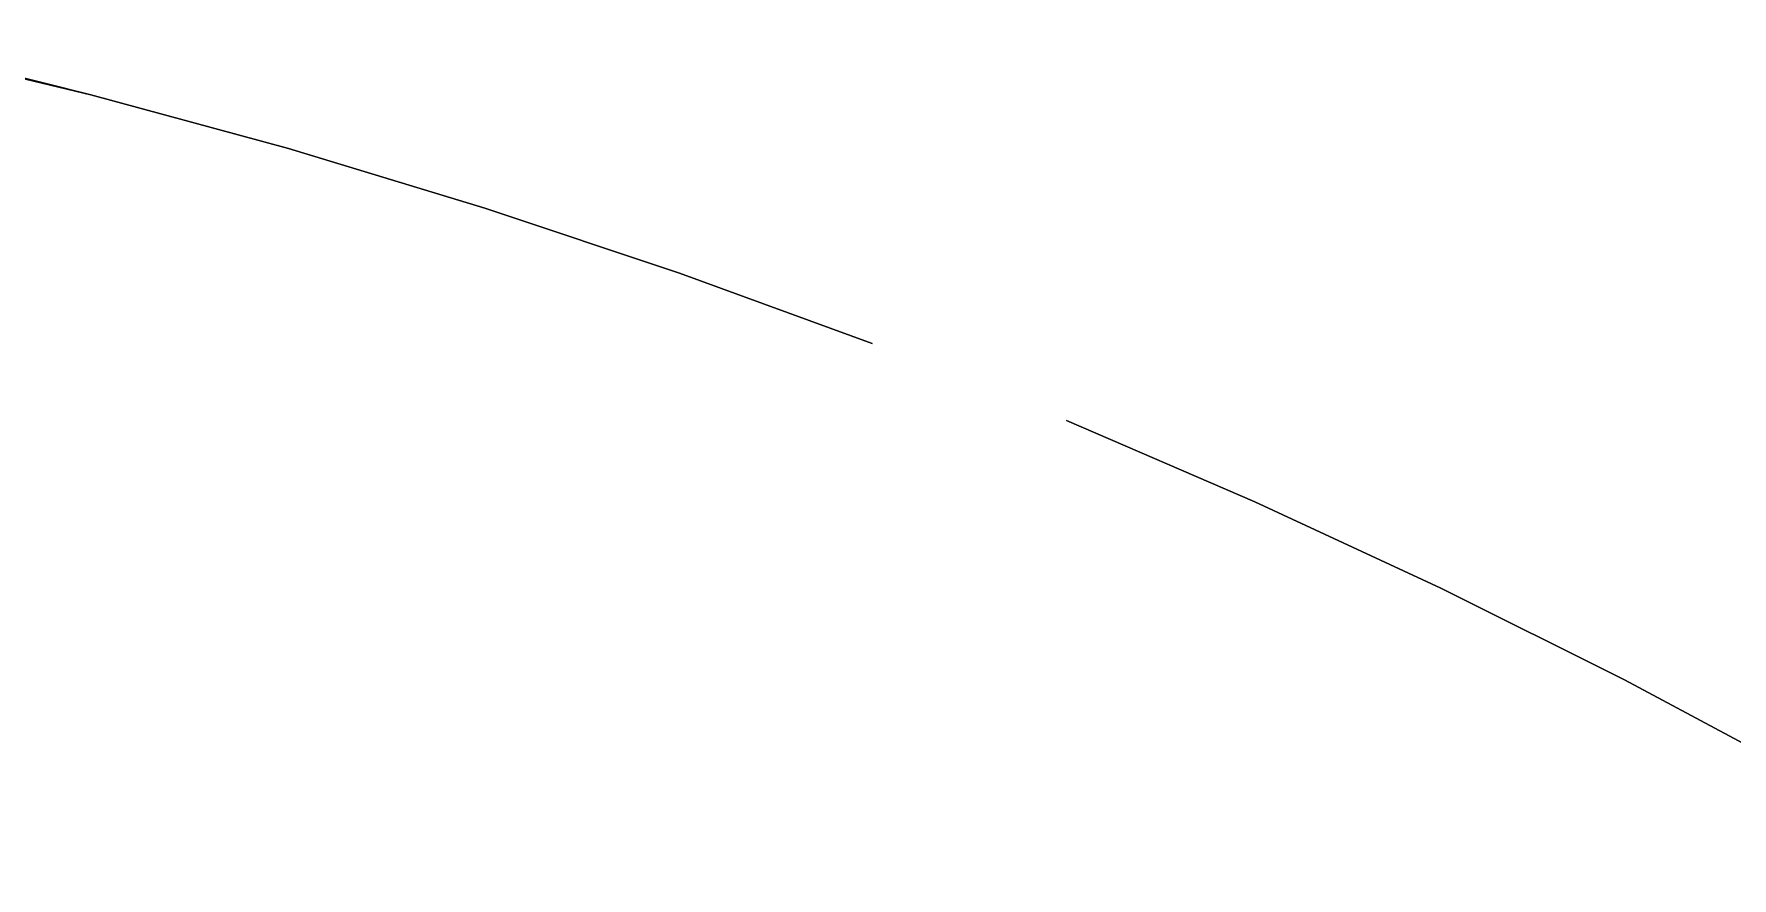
# Model space of a CAD drawing. Header units: metres. Extents: x -17.5 to 17.5, y -17.5 to 17.5.
# Drawn here: x 4.229 to 8.288, y 15.075 to 17.092 of the extents above; entities that cross this region are included whole.
import ezdxf

# ---------------------------------------------------------------- set-up
doc = ezdxf.new("R2010")
doc.units = ezdxf.units.M

msp = doc.modelspace()

# ---------------------------------------------------------------- meshes
at = {"layer": '10', "color": 1}
mesh = msp.add_polyface(dxfattribs=at)
corners = [(4.1463, 17.0017, -15.5), (3.7566, 17.092, -15.5), (4.1463, 17.0017, -15), (3.7566, 17.092, -15), (4.1463, 17.0017, -14.5), (3.7566, 17.092, -14.5), (4.1463, 17.0017, -14), (3.7566, 17.092, -14), (4.1463, 17.0017, -13.5), (3.7566, 17.092, -13.5), (4.1463, 17.0017, -13), (3.7566, 17.092, -13), (4.1463, 17.0017, -12.5), (3.7566, 17.092, -12.5), (4.1463, 17.0017, -12), (3.7566, 17.092, -12), (4.1463, 17.0017, -11.5), (3.7566, 17.092, -11.5), (4.1463, 17.0017, -11), (3.7566, 17.092, -11), (4.1463, 17.0017, -10.5), (3.7566, 17.092, -10.5), (4.1463, 17.0017, -10), (3.7566, 17.092, -10), (4.1463, 17.0017, -9.5), (3.7566, 17.092, -9.5), (4.1463, 17.0017, -9), (3.7566, 17.092, -9), (4.1463, 17.0017, -8.5), (3.7566, 17.092, -8.5), (4.1463, 17.0017, -8), (3.7566, 17.092, -8), (4.1463, 17.0017, -7.5), (3.7566, 17.092, -7.5), (4.1463, 17.0017, -7), (3.7566, 17.092, -7), (4.1463, 17.0017, -6.5), (3.7566, 17.092, -6.5), (4.1463, 17.0017, -6), (3.7566, 17.092, -6), (4.1463, 17.0017, -5.5), (3.7566, 17.092, -5.5), (4.1463, 17.0017, -5), (3.7566, 17.092, -5), (4.1463, 17.0017, -4.5), (3.7566, 17.092, -4.5), (4.1463, 17.0017, -4), (3.7566, 17.092, 12), (3.7566, 17.092, 12.5), (4.1463, 17.0017, 12.5), (3.7566, 17.092, 13), (4.1463, 17.0017, 13), (3.7566, 17.092, 13.5), (4.1463, 17.0017, 13.5), (3.7566, 17.092, 14), (4.1463, 17.0017, 14), (3.7566, 17.092, 14.5), (4.1463, 17.0017, 14.5), (3.7566, 17.092, 15), (4.1463, 17.0017, 15), (3.7566, 17.092, 15.5), (4.1463, 17.0017, 15.5), (3.8886, 17.0625, -16), (3.8886, 17.0625, 16), (4.365, 16.9469, 16)]
mesh.append_faces([[corners[k] for k in face] for face in [(0, 1, 2), (2, 3, 4), (4, 5, 6), (6, 7, 8), (8, 9, 10), (10, 11, 12), (12, 13, 14), (14, 15, 16), (16, 17, 18), (18, 19, 20), (20, 21, 22), (22, 23, 24), (24, 25, 26), (26, 27, 28), (28, 29, 30), (30, 31, 32), (32, 33, 34), (34, 35, 36), (36, 37, 38), (38, 39, 40), (40, 41, 42), (42, 43, 44), (44, 45, 46), (47, 48, 49), (48, 50, 51), (50, 52, 53), (52, 54, 55), (54, 56, 57), (56, 58, 59), (58, 60, 61), (62, 1, 0), (60, 63, 64)]], dxfattribs={"color": 1})
mesh = msp.add_polyface(dxfattribs=at)
corners = [(4.365, 16.9469, -20), (4.365, 16.9469, -19.5), (4.8379, 16.818, -19.5), (4.8379, 16.818, -20), (3.8886, 17.0625, -20), (3.8886, 17.0625, -19.5), (4.365, 16.9469, -19), (4.8379, 16.818, -19), (3.8886, 17.0625, -19), (4.365, 16.9469, -18.5), (4.8379, 16.818, -18.5), (3.8886, 17.0625, -18.5), (4.365, 16.9469, -18), (4.8379, 16.818, -18), (3.8886, 17.0625, -18), (4.365, 16.9469, -17.5), (4.8379, 16.818, -17.5), (3.8886, 17.0625, -17.5), (4.365, 16.9469, -17), (4.8379, 16.818, -17), (3.8886, 17.0625, -17), (4.365, 16.9469, -16.5), (4.8379, 16.818, -16.5), (3.8886, 17.0625, -16.5), (4.365, 16.9469, -16), (4.8379, 16.818, -16), (3.8886, 17.0625, -16), (4.1463, 17.0017, 12.5), (3.7566, 17.092, 12.5), (4.1463, 17.0017, 13), (3.7566, 17.092, 13), (4.1463, 17.0017, 13.5), (3.7566, 17.092, 13.5), (4.1463, 17.0017, 14), (3.7566, 17.092, 14), (4.1463, 17.0017, 14.5), (3.7566, 17.092, 14.5), (4.1463, 17.0017, 15), (3.7566, 17.092, 15), (4.1463, 17.0017, 15.5), (4.365, 16.9469, 16), (4.365, 16.9469, 16.5), (4.8379, 16.818, 16.5), (3.8886, 17.0625, 16), (3.8886, 17.0625, 16.5), (4.365, 16.9469, 17), (4.8379, 16.818, 17), (3.8886, 17.0625, 17), (4.365, 16.9469, 17.5), (4.8379, 16.818, 17.5), (3.8886, 17.0625, 17.5), (4.365, 16.9469, 18), (4.8379, 16.818, 18), (3.8886, 17.0625, 18), (4.365, 16.9469, 18.5), (4.8379, 16.818, 18.5), (3.8886, 17.0625, 18.5), (4.365, 16.9469, 19), (4.8379, 16.818, 19), (3.8886, 17.0625, 19), (4.365, 16.9469, 19.5), (4.8379, 16.818, 19.5), (3.8886, 17.0625, 19.5), (4.365, 16.9469, 20), (4.8379, 16.818, 20), (3.8886, 17.0625, 20), (4.1463, 17.0017, -15.5), (3.7566, 17.092, 15.5)]
mesh.append_faces([[corners[k] for k in face] for face in [(0, 1, 2), (3, 0, 2), (4, 5, 1), (0, 4, 1), (1, 6, 7), (2, 1, 7), (5, 8, 6), (1, 5, 6), (6, 9, 10), (7, 6, 10), (8, 11, 9), (6, 8, 9), (9, 12, 13), (10, 9, 13), (11, 14, 12), (9, 11, 12), (12, 15, 16), (13, 12, 16), (14, 17, 15), (12, 14, 15), (15, 18, 19), (16, 15, 19), (17, 20, 18), (15, 17, 18), (18, 21, 22), (19, 18, 22), (20, 23, 21), (18, 20, 21), (21, 24, 25), (22, 21, 25), (23, 26, 24), (21, 23, 24), (27, 28, 29), (29, 30, 31), (31, 32, 33), (33, 34, 35), (35, 36, 37), (37, 38, 39), (40, 41, 42), (43, 44, 41), (40, 43, 41), (41, 45, 46), (44, 47, 45), (41, 44, 45), (45, 48, 49), (47, 50, 48), (45, 47, 48), (48, 51, 52), (50, 53, 51), (48, 50, 51), (51, 54, 55), (53, 56, 54), (51, 53, 54), (54, 57, 58), (56, 59, 57), (54, 56, 57), (57, 60, 61), (59, 62, 60), (57, 59, 60), (60, 63, 64), (62, 65, 63), (60, 62, 63), (24, 26, 66), (39, 67, 40)]], dxfattribs={"color": 1})
mesh = msp.add_polyface(dxfattribs=at)
corners = [(4.8379, 16.818, -20), (4.8379, 16.818, -19.5), (5.307, 16.6759, -19.5), (5.307, 16.6759, -20), (4.8379, 16.818, -19), (5.307, 16.6759, -19), (4.8379, 16.818, -18.5), (5.307, 16.6759, -18.5), (4.8379, 16.818, -18), (5.307, 16.6759, -18), (4.8379, 16.818, -17.5), (5.307, 16.6759, -17.5), (4.8379, 16.818, -17), (5.307, 16.6759, -17), (4.8379, 16.818, -16.5), (5.307, 16.6759, -16.5), (4.8379, 16.818, -16), (5.307, 16.6759, -16), (4.8379, 16.818, 16), (4.8379, 16.818, 16.5), (5.307, 16.6759, 16.5), (4.365, 16.9469, 16), (4.8379, 16.818, 17), (5.307, 16.6759, 17), (4.365, 16.9469, 16.5), (4.8379, 16.818, 17.5), (5.307, 16.6759, 17.5), (4.365, 16.9469, 17), (4.8379, 16.818, 18), (5.307, 16.6759, 18), (4.365, 16.9469, 17.5), (4.8379, 16.818, 18.5), (5.307, 16.6759, 18.5), (4.365, 16.9469, 18), (4.8379, 16.818, 19), (5.307, 16.6759, 19), (4.365, 16.9469, 18.5), (4.8379, 16.818, 19.5), (5.307, 16.6759, 19.5), (4.365, 16.9469, 19), (4.8379, 16.818, 20), (5.307, 16.6759, 20), (4.365, 16.9469, 19.5)]
mesh.append_faces([[corners[k] for k in face] for face in [(0, 1, 2), (3, 0, 2), (1, 4, 5), (2, 1, 5), (4, 6, 7), (5, 4, 7), (6, 8, 9), (7, 6, 9), (8, 10, 11), (9, 8, 11), (10, 12, 13), (11, 10, 13), (12, 14, 15), (13, 12, 15), (14, 16, 17), (15, 14, 17), (18, 19, 20), (18, 21, 19), (19, 22, 23), (19, 24, 22), (22, 25, 26), (22, 27, 25), (25, 28, 29), (25, 30, 28), (28, 31, 32), (28, 33, 31), (31, 34, 35), (31, 36, 34), (34, 37, 38), (34, 39, 37), (37, 40, 41), (37, 42, 40)]], dxfattribs={"color": 1})
mesh = msp.add_polyface(dxfattribs=at)
corners = [(5.307, 16.6759, -20), (5.307, 16.6759, -19.5), (5.7719, 16.5207, -19.5), (5.7719, 16.5207, -20), (5.307, 16.6759, -19), (5.7719, 16.5207, -19), (5.307, 16.6759, -18.5), (5.7719, 16.5207, -18.5), (5.307, 16.6759, -18), (5.7719, 16.5207, -18), (5.307, 16.6759, -17.5), (5.7719, 16.5207, -17.5), (5.307, 16.6759, -17), (5.7719, 16.5207, -17), (5.307, 16.6759, -16.5), (5.7719, 16.5207, -16.5), (5.307, 16.6759, -16), (5.7719, 16.5207, -16), (5.307, 16.6759, 16), (5.307, 16.6759, 16.5), (5.7719, 16.5207, 16.5), (5.7719, 16.5207, 16), (4.8379, 16.818, 16), (5.307, 16.6759, 17), (5.7719, 16.5207, 17), (4.8379, 16.818, 16.5), (5.307, 16.6759, 17.5), (5.7719, 16.5207, 17.5), (4.8379, 16.818, 17), (5.307, 16.6759, 18), (5.7719, 16.5207, 18), (4.8379, 16.818, 17.5), (5.307, 16.6759, 18.5), (5.7719, 16.5207, 18.5), (4.8379, 16.818, 18), (5.307, 16.6759, 19), (5.7719, 16.5207, 19), (4.8379, 16.818, 18.5), (5.307, 16.6759, 19.5), (5.7719, 16.5207, 19.5), (4.8379, 16.818, 19), (5.307, 16.6759, 20), (5.7719, 16.5207, 20), (4.8379, 16.818, 19.5)]
mesh.append_faces([[corners[k] for k in face] for face in [(0, 1, 2), (3, 0, 2), (1, 4, 5), (2, 1, 5), (4, 6, 7), (5, 4, 7), (6, 8, 9), (7, 6, 9), (8, 10, 11), (9, 8, 11), (10, 12, 13), (11, 10, 13), (12, 14, 15), (13, 12, 15), (14, 16, 17), (15, 14, 17), (18, 19, 20), (21, 18, 20), (18, 22, 19), (19, 23, 24), (19, 25, 23), (23, 26, 27), (23, 28, 26), (26, 29, 30), (26, 31, 29), (29, 32, 33), (29, 34, 32), (32, 35, 36), (32, 37, 35), (35, 38, 39), (35, 40, 38), (38, 41, 42), (38, 43, 41)]], dxfattribs={"color": 1})
mesh = msp.add_polyface(dxfattribs=at)
corners = [(6.697, 16.1679, -20), (6.697, 16.1679, -19.5), (7.1471, 15.974, -19.5), (7.1471, 15.974, -20), (6.697, 16.1679, -19), (7.1471, 15.974, -19), (6.697, 16.1679, -18.5), (7.1471, 15.974, -18.5), (6.697, 16.1679, -18), (7.1471, 15.974, -18), (6.697, 16.1679, -17.5), (7.1471, 15.974, -17.5), (6.697, 16.1679, -17), (7.1471, 15.974, -17), (6.697, 16.1679, -16.5), (7.1471, 15.974, -16.5), (6.697, 16.1679, -16), (7.1471, 15.974, -16), (6.697, 16.1679, 16), (6.697, 16.1679, 16.5), (7.1471, 15.974, 16.5), (7.1471, 15.974, 16), (6.697, 16.1679, 17), (7.1471, 15.974, 17), (6.697, 16.1679, 17.5), (7.1471, 15.974, 17.5), (6.697, 16.1679, 18), (7.1471, 15.974, 18), (6.697, 16.1679, 18.5), (7.1471, 15.974, 18.5), (6.697, 16.1679, 19), (7.1471, 15.974, 19), (6.697, 16.1679, 19.5), (7.1471, 15.974, 19.5), (6.697, 16.1679, 20), (7.1471, 15.974, 20), (5.7719, 16.5207, -20), (5.7719, 16.5207, -19.5), (6.2323, 16.3526, -19.5), (6.2323, 16.3526, -20), (5.7719, 16.5207, -19), (6.2323, 16.3526, -19), (5.7719, 16.5207, -18.5), (6.2323, 16.3526, -18.5), (5.7719, 16.5207, -18), (6.2323, 16.3526, -18), (5.7719, 16.5207, -17.5), (6.2323, 16.3526, -17.5), (5.7719, 16.5207, -17), (6.2323, 16.3526, -17), (5.7719, 16.5207, -16.5), (6.2323, 16.3526, -16.5), (5.7719, 16.5207, -16), (6.2323, 16.3526, -16), (5.7719, 16.5207, 16), (5.7719, 16.5207, 16.5), (6.2323, 16.3526, 16.5), (6.2323, 16.3526, 16), (5.7719, 16.5207, 17), (6.2323, 16.3526, 17), (5.307, 16.6759, 16.5), (5.7719, 16.5207, 17.5), (6.2323, 16.3526, 17.5), (5.307, 16.6759, 17), (5.7719, 16.5207, 18), (6.2323, 16.3526, 18), (5.307, 16.6759, 17.5), (5.7719, 16.5207, 18.5), (6.2323, 16.3526, 18.5), (5.307, 16.6759, 18), (5.7719, 16.5207, 19), (6.2323, 16.3526, 19), (5.307, 16.6759, 18.5), (5.7719, 16.5207, 19.5), (6.2323, 16.3526, 19.5), (5.307, 16.6759, 19), (5.7719, 16.5207, 20), (6.2323, 16.3526, 20), (5.307, 16.6759, 19.5)]
mesh.append_faces([[corners[k] for k in face] for face in [(0, 1, 2), (3, 0, 2), (1, 4, 5), (2, 1, 5), (4, 6, 7), (5, 4, 7), (6, 8, 9), (7, 6, 9), (8, 10, 11), (9, 8, 11), (10, 12, 13), (11, 10, 13), (12, 14, 15), (13, 12, 15), (14, 16, 17), (15, 14, 17), (18, 19, 20), (21, 18, 20), (19, 22, 23), (22, 24, 25), (24, 26, 27), (26, 28, 29), (28, 30, 31), (30, 32, 33), (32, 34, 35), (36, 37, 38), (39, 36, 38), (37, 40, 41), (38, 37, 41), (40, 42, 43), (41, 40, 43), (42, 44, 45), (43, 42, 45), (44, 46, 47), (45, 44, 47), (46, 48, 49), (47, 46, 49), (48, 50, 51), (49, 48, 51), (50, 52, 53), (51, 50, 53), (54, 55, 56), (57, 54, 56), (55, 58, 59), (56, 55, 59), (55, 60, 58), (58, 61, 62), (59, 58, 62), (58, 63, 61), (61, 64, 65), (62, 61, 65), (61, 66, 64), (64, 67, 68), (65, 64, 68), (64, 69, 67), (67, 70, 71), (68, 67, 71), (67, 72, 70), (70, 73, 74), (71, 70, 74), (70, 75, 73), (73, 76, 77), (74, 73, 77), (73, 78, 76)]], dxfattribs={"color": 1})
mesh = msp.add_polyface(dxfattribs=at)
corners = [(7.1471, 15.974, -20), (7.1471, 15.974, -19.5), (7.5917, 15.7676, -19.5), (7.5917, 15.7676, -20), (7.1471, 15.974, -19), (7.5917, 15.7676, -19), (7.1471, 15.974, -18.5), (7.5917, 15.7676, -18.5), (7.1471, 15.974, -18), (7.5917, 15.7676, -18), (7.1471, 15.974, -17.5), (7.5917, 15.7676, -17.5), (7.1471, 15.974, -17), (7.5917, 15.7676, -17), (7.1471, 15.974, -16.5), (7.5917, 15.7676, -16.5), (7.1471, 15.974, -16), (7.5917, 15.7676, -16), (7.1471, 15.974, 16), (7.1471, 15.974, 16.5), (7.5917, 15.7676, 16.5), (7.5917, 15.7676, 16), (7.1471, 15.974, 17), (7.5917, 15.7676, 17), (6.697, 16.1679, 16.5), (7.1471, 15.974, 17.5), (7.5917, 15.7676, 17.5), (6.697, 16.1679, 17), (7.1471, 15.974, 18), (7.5917, 15.7676, 18), (6.697, 16.1679, 17.5), (7.1471, 15.974, 18.5), (7.5917, 15.7676, 18.5), (6.697, 16.1679, 18), (7.1471, 15.974, 19), (7.5917, 15.7676, 19), (6.697, 16.1679, 18.5), (7.1471, 15.974, 19.5), (7.5917, 15.7676, 19.5), (6.697, 16.1679, 19), (7.1471, 15.974, 20), (7.5917, 15.7676, 20), (6.697, 16.1679, 19.5)]
mesh.append_faces([[corners[k] for k in face] for face in [(0, 1, 2), (3, 0, 2), (1, 4, 5), (2, 1, 5), (4, 6, 7), (5, 4, 7), (6, 8, 9), (7, 6, 9), (8, 10, 11), (9, 8, 11), (10, 12, 13), (11, 10, 13), (12, 14, 15), (13, 12, 15), (14, 16, 17), (15, 14, 17), (18, 19, 20), (21, 18, 20), (19, 22, 23), (19, 24, 22), (22, 25, 26), (22, 27, 25), (25, 28, 29), (25, 30, 28), (28, 31, 32), (28, 33, 31), (31, 34, 35), (31, 36, 34), (34, 37, 38), (34, 39, 37), (37, 40, 41), (37, 42, 40)]], dxfattribs={"color": 1})
mesh = msp.add_polyface(dxfattribs=at)
corners = [(7.5917, 15.7676, -20), (7.5917, 15.7676, -19.5), (8.0303, 15.5488, -19.5), (8.0303, 15.5488, -20), (7.5917, 15.7676, -19), (8.0303, 15.5488, -19), (7.5917, 15.7676, -18.5), (8.0303, 15.5488, -18.5), (7.5917, 15.7676, -18), (8.0303, 15.5488, -18), (7.5917, 15.7676, -17.5), (8.0303, 15.5488, -17.5), (7.5917, 15.7676, -17), (8.0303, 15.5488, -17), (7.5917, 15.7676, -16.5), (8.0303, 15.5488, -16.5), (7.5917, 15.7676, -16), (8.0303, 15.5488, -16), (7.5917, 15.7676, 16), (7.5917, 15.7676, 16.5), (8.0303, 15.5488, 16.5), (8.0303, 15.5488, 16), (7.5917, 15.7676, 17), (8.0303, 15.5488, 17), (7.1471, 15.974, 16.5), (7.5917, 15.7676, 17.5), (8.0303, 15.5488, 17.5), (7.1471, 15.974, 17), (7.5917, 15.7676, 18), (8.0303, 15.5488, 18), (7.1471, 15.974, 17.5), (7.5917, 15.7676, 18.5), (8.0303, 15.5488, 18.5), (7.1471, 15.974, 18), (7.5917, 15.7676, 19), (8.0303, 15.5488, 19), (7.1471, 15.974, 18.5), (7.5917, 15.7676, 19.5), (8.0303, 15.5488, 19.5), (7.1471, 15.974, 19), (7.5917, 15.7676, 20), (8.0303, 15.5488, 20), (7.1471, 15.974, 19.5)]
mesh.append_faces([[corners[k] for k in face] for face in [(0, 1, 2), (3, 0, 2), (1, 4, 5), (2, 1, 5), (4, 6, 7), (5, 4, 7), (6, 8, 9), (7, 6, 9), (8, 10, 11), (9, 8, 11), (10, 12, 13), (11, 10, 13), (12, 14, 15), (13, 12, 15), (14, 16, 17), (15, 14, 17), (18, 19, 20), (21, 18, 20), (19, 22, 23), (20, 19, 23), (19, 24, 22), (22, 25, 26), (22, 27, 25), (25, 28, 29), (25, 30, 28), (28, 31, 32), (28, 33, 31), (31, 34, 35), (31, 36, 34), (34, 37, 38), (34, 39, 37), (37, 40, 41), (37, 42, 40)]], dxfattribs={"color": 1})
mesh = msp.add_polyface(dxfattribs=at)
corners = [(8.4626, 15.3178, -20), (8.4626, 15.3178, -19.5), (8.8883, 15.0748, -19.5), (8.8883, 15.0748, -20), (8.0303, 15.5488, -20), (8.0303, 15.5488, -19.5), (8.4626, 15.3178, -19), (8.8883, 15.0748, -19), (8.0303, 15.5488, -19), (8.4626, 15.3178, -18.5), (8.8883, 15.0748, -18.5), (8.0303, 15.5488, -18.5), (8.4626, 15.3178, -18), (8.8883, 15.0748, -18), (8.0303, 15.5488, -18), (8.4626, 15.3178, -17.5), (8.8883, 15.0748, -17.5), (8.0303, 15.5488, -17.5), (8.4626, 15.3178, -17), (8.8883, 15.0748, -17), (8.0303, 15.5488, -17), (8.4626, 15.3178, -16.5), (8.8883, 15.0748, -16.5), (8.0303, 15.5488, -16.5), (8.4626, 15.3178, -16), (8.8883, 15.0748, -16), (8.0303, 15.5488, -16), (8.4626, 15.3178, 16), (8.4626, 15.3178, 16.5), (8.8883, 15.0748, 16.5), (8.0303, 15.5488, 16), (8.0303, 15.5488, 16.5), (8.4626, 15.3178, 17), (8.8883, 15.0748, 17), (8.0303, 15.5488, 17), (8.4626, 15.3178, 17.5), (8.8883, 15.0748, 17.5), (8.0303, 15.5488, 17.5), (7.5917, 15.7676, 17), (8.4626, 15.3178, 18), (8.8883, 15.0748, 18), (8.0303, 15.5488, 18), (7.5917, 15.7676, 17.5), (8.4626, 15.3178, 18.5), (8.8883, 15.0748, 18.5), (8.0303, 15.5488, 18.5), (7.5917, 15.7676, 18), (8.4626, 15.3178, 19), (8.8883, 15.0748, 19), (8.0303, 15.5488, 19), (7.5917, 15.7676, 18.5), (8.4626, 15.3178, 19.5), (8.8883, 15.0748, 19.5), (8.0303, 15.5488, 19.5), (7.5917, 15.7676, 19), (8.4626, 15.3178, 20), (8.8883, 15.0748, 20), (8.0303, 15.5488, 20), (7.5917, 15.7676, 19.5), (8.6592, 15.2075, -15.5), (8.8883, 15.0748, 16), (8.6592, 15.2075, 15.5)]
mesh.append_faces([[corners[k] for k in face] for face in [(0, 1, 2), (3, 0, 2), (4, 5, 1), (0, 4, 1), (1, 6, 7), (2, 1, 7), (5, 8, 6), (1, 5, 6), (6, 9, 10), (7, 6, 10), (8, 11, 9), (6, 8, 9), (9, 12, 13), (10, 9, 13), (11, 14, 12), (9, 11, 12), (12, 15, 16), (13, 12, 16), (14, 17, 15), (12, 14, 15), (15, 18, 19), (16, 15, 19), (17, 20, 18), (15, 17, 18), (18, 21, 22), (19, 18, 22), (20, 23, 21), (18, 20, 21), (21, 24, 25), (22, 21, 25), (23, 26, 24), (21, 23, 24), (27, 28, 29), (30, 31, 28), (27, 30, 28), (28, 32, 33), (31, 34, 32), (28, 31, 32), (32, 35, 36), (34, 37, 35), (32, 34, 35), (34, 38, 37), (35, 39, 40), (37, 41, 39), (35, 37, 39), (37, 42, 41), (39, 43, 44), (41, 45, 43), (39, 41, 43), (41, 46, 45), (43, 47, 48), (45, 49, 47), (43, 45, 47), (45, 50, 49), (47, 51, 52), (49, 53, 51), (47, 49, 51), (49, 54, 53), (51, 55, 56), (53, 57, 55), (51, 53, 55), (53, 58, 57), (25, 24, 59), (60, 27, 61)]], dxfattribs={"color": 1})

doc.saveas('drawing.dxf')
